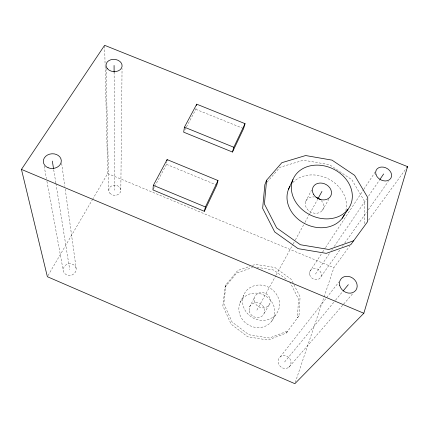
<?xml version="1.0" encoding="UTF-8"?>
<svg xmlns="http://www.w3.org/2000/svg" width="429" height="429" viewBox="0 0 429 429"><rect width="100%" height="100%" fill="white"/><g stroke="black" fill="none" stroke-linecap="round" stroke-linejoin="round"><path stroke-width="0.32" stroke-dasharray="2.15 1.61" d="M364.725 223.648L364.843 201.855L351.877 179.767L329.579 164.725L303.507 160.189L279.939 167.321L267.004 182.234M120.828 189.886L122.05 68.619M289.768 281.719L298.525 299.115L297.442 317.878L299.008 315.728L300.08 296.83L293.886 284.572M225.986 284.781L223.788 303.609L232.094 322.023L248.9 334.759L269.487 338.031L287.897 330.936L286.406 332.984L268.141 340.031L247.737 336.797L231.086 324.163L222.86 305.882L225.053 287.178L225.986 284.781L237.687 270.538L250.016 266.264M154.772 186.427L166.522 164.366L166.817 161.985M186.486 126.898L195.855 109.315L196.074 108.033M295.291 382.416L323.874 297.485M324.088 296.847L333.901 267.696L349.656 246.074M240.004 302.949L243.688 295.082M249.565 307.014L254.724 296.959M305.679 201.448L311.62 189.983M153.223 189.334L154.461 187.012M184.926 129.826L186.175 127.483M256.885 310.129L275.826 275.574M276.147 274.989L292.803 244.6M293.125 244.015L295.045 240.508M295.366 239.924L304.654 222.973M304.976 222.388L309.465 214.205M309.781 213.621L317.471 199.592M322.297 210.467L328.791 199.244M48.037 275.557L92.181 200.053M92.519 199.474L107.684 173.541L105.116 66.018M264.216 313.245L269.959 303.416M271.723 321.198A18.426 16.806 31.8 0 0 258.151 293.286A18.426 16.806 31.8 0 0 240.642 316.57A18.426 16.806 31.8 0 0 271.723 321.198L276.394 313.824A18.978 17.198 31.1 0 0 262.328 285.226A18.978 17.198 31.1 0 0 244.396 309.046A18.978 17.198 31.1 0 0 276.394 313.824M309.733 271.68L322.238 252.633M322.603 252.075L325.177 248.155M325.547 247.592L363.417 189.891M363.787 189.334L375.552 171.407M315.444 274.067L329.762 253.051M331.644 250.284L332.4 249.179M334.282 246.412L366.693 198.847M368.575 196.08L379.504 180.041M321.155 276.453L340.454 249.152M342.385 246.423L343.157 245.329M344.696 243.146L366.698 212.023M368.238 209.835L388.309 181.44M368.559 220.136L405.973 168.795M286.406 332.984L299.008 315.728M280.335 356.767L338.894 282.003M225.053 287.178L236.669 273.021L252.568 267.498M284.593 361.99L335.156 300.649M335.58 300.134L342.803 291.371M288.873 367.251A6.767 6.172 45.4 0 0 286.642 356.091A6.767 6.172 45.4 0 0 278.244 362.725A6.767 6.172 45.4 0 0 288.873 367.251L353.201 293.125M252.483 265.412L255.561 264.344L275.016 267.546L291.232 279.317L293.592 283.987M256.976 267.283L273.697 270.034L287.092 279.772M195.855 109.315L242.98 128.346M166.522 164.366L216.801 185.087M107.684 173.541L333.901 267.696M44.155 166.12L46.439 178.62M46.917 181.252L63.138 270.061M53.705 169.686L55.824 182.915M55.931 183.574L69.702 269.562M61.669 163.304L64.854 186.438M65.219 189.082L76.239 269.063A6.58 5.861 -10.7 0 1 66.683 274.93A6.58 5.861 -10.7 0 1 66.146 264.773A6.58 5.861 -10.7 0 1 76.239 269.063M104.633 45.983L105.1 65.353M106.092 68.308L108.789 190.562M114.114 72.126L114.816 190.224M321.246 200.477A9.535 7.888 26.1 0 1 318.94 212.822A9.535 7.888 26.1 0 1 305.55 206.038A9.535 7.888 26.1 0 1 314.275 196.943M292.814 182.582A30.7 25.295 26 0 1 328.839 179.113A30.7 25.295 26 0 1 345.865 210.494M309.604 274.598A6.22 5.368 32.8 0 0 319.503 278.7A6.22 5.368 32.8 0 0 317.208 268.983A6.22 5.368 32.8 0 0 309.604 274.598M109.835 193.125A6.038 5.143 1.5 0 0 120.259 192.498A6.038 5.143 1.5 0 0 114.334 185.119A6.038 5.143 1.5 0 0 109.835 193.125M249.217 310.907A7.979 7.277 31.8 0 0 261.921 316.248A7.979 7.277 31.8 0 0 259.497 303.357A7.979 7.277 31.8 0 0 249.217 310.907M254.376 300.976A8.29 7.497 30.9 0 0 267.589 306.504A8.29 7.497 30.9 0 0 265.009 293.211A8.29 7.497 30.9 0 0 254.376 300.976"/><path stroke-width="0.64" d="M266.597 180.218L264.849 184.722L262.65 208.338L274.699 231.95L298.15 248.664L326.292 253.351L350.777 244.702L367.68 221.557L367.75 197.592L354.59 175.316L332.014 160.135L305.646 155.539L281.832 162.698L266.597 180.218L264.409 204.027L276.635 227.853L300.397 244.739L328.882 249.496L353.63 240.782M153.351 185.333L152.917 189.913L204.365 211.309L216.801 185.087L217.996 180.534L167.112 159.599L153.351 185.333L205.432 206.966L204.365 211.309M166.967 160.789L167.112 159.599M184.443 127.182L183.676 132.175L232.475 152.048L243.602 128.598L245.034 123.654L196.739 104.183L184.443 127.182L233.816 147.26L232.475 152.048M196.52 105.47L196.739 104.183M363.83 313.261L407.55 166.634L104.617 45.318L21.45 169.396L47.367 276.71L294.868 383.682L363.83 313.261L21.45 169.396M288.545 189.194L292.932 179.585M205.432 206.966L217.996 180.534M233.816 147.26L245.034 123.654M317.792 199.008L321.954 191.414M342.181 218.27L348.01 209.288A31.494 25.708 25.7 0 0 322.335 165.524A31.494 25.708 25.7 0 0 295.211 201.206A31.494 25.708 25.7 0 0 348.01 209.288M379.88 179.488L383.649 173.954M406.762 167.718L407.55 166.634M343.227 290.857L348.327 284.674M52.333 161.084L53.496 168.361M114.076 65.455L114.114 72.126M316.066 197.302A9.535 7.888 26.1 0 1 320.377 199.63M344.289 214.865A30.7 25.295 26 0 1 304.595 223.536A30.7 25.295 26 0 1 290.02 186.25M48.102 167.739A9.004 7.368 -3.8 0 0 61.304 160.655A9.004 7.368 -3.8 0 0 47.528 154.992A9.004 7.368 -3.8 0 0 48.102 167.739M107.432 68.753A8.06 6.14 4.6 0 0 121.327 68.372A8.06 6.14 4.6 0 0 113.422 59.336A8.06 6.14 4.6 0 0 107.432 68.753M339.725 285.516A9.336 7.92 36.2 0 0 354.515 291.613A9.336 7.92 36.2 0 0 350.718 277.048A9.336 7.92 36.2 0 0 339.725 285.516M375.954 174.458A8.376 6.521 28.5 0 0 389.376 179.805A8.376 6.521 28.5 0 0 385.601 167.728A8.376 6.521 28.5 0 0 375.954 174.458M313.508 194.246A9.894 8.076 25.7 0 0 330.089 196.997A9.894 8.076 25.7 0 0 322.233 183.178A9.894 8.076 25.7 0 0 313.508 194.246"/></g></svg>
